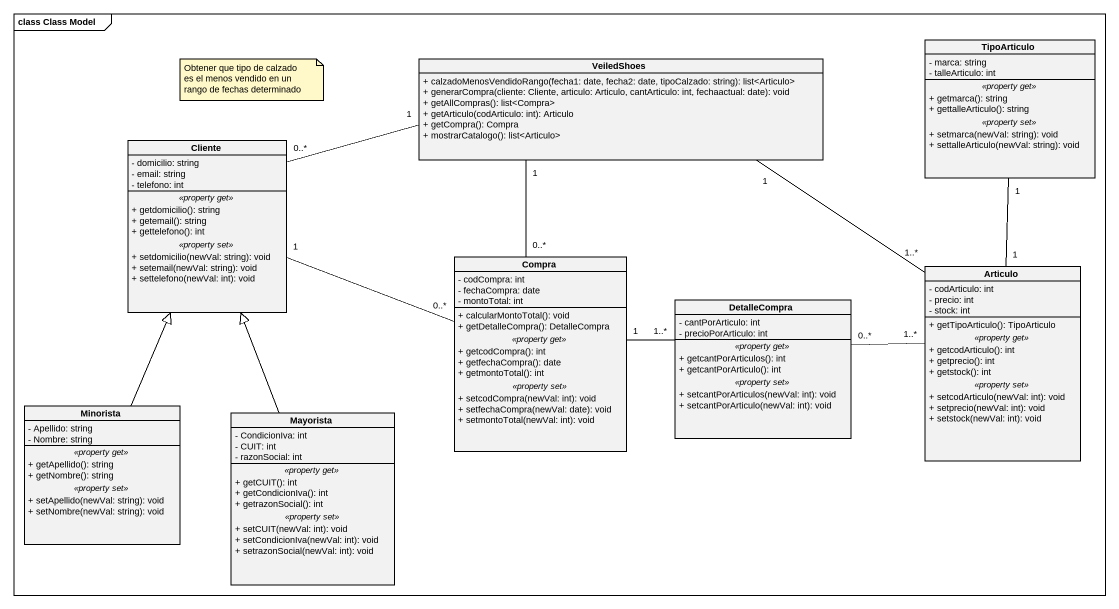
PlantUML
@startuml
mainframe class Class Model
hide circle
hide empty members
skinparam classAttributeIconSize 0
class TipoArticulo {
  - marca: string
  - talleArticulo: int
  .. <<property get>> ..
  + getmarca(): string
  + gettalleArticulo(): string
  .. <<property set>> ..
  + setmarca(newVal: string): void
  + settalleArticulo(newVal: string): void
}
class VeiledShoes {
  + calzadoMenosVendidoRango(fecha1: date, fecha2: date, tipoCalzado: string): list<Articulo>
  + generarCompra(cliente: Cliente, articulo: Articulo, cantArticulo: int, fechaactual: date): void
  + getAllCompras(): list<Compra>
  + getArticulo(codArticulo: int): Articulo
  + getCompra(): Compra
  + mostrarCatalogo(): list<Articulo>
}
class Cliente {
  - domicilio: string
  - email: string
  - telefono: int
  .. <<property get>> ..
  + getdomicilio(): string
  + getemail(): string
  + gettelefono(): int
  .. <<property set>> ..
  + setdomicilio(newVal: string): void
  + setemail(newVal: string): void
  + settelefono(newVal: int): void
}
class Compra {
  - codCompra: int
  - fechaCompra: date
  - montoTotal: int
  --
  + calcularMontoTotal(): void
  + getDetalleCompra(): DetalleCompra
  .. <<property get>> ..
  + getcodCompra(): int
  + getfechaCompra(): date
  + getmontoTotal(): int
  .. <<property set>> ..
  + setcodCompra(newVal: int): void
  + setfechaCompra(newVal: date): void
  + setmontoTotal(newVal: int): void
}
class Articulo {
  - codArticulo: int
  - precio: int
  - stock: int
  --
  + getTipoArticulo(): TipoArticulo
  .. <<property get>> ..
  + getcodArticulo(): int
  + getprecio(): int
  + getstock(): int
  .. <<property set>> ..
  + setcodArticulo(newVal: int): void
  + setprecio(newVal: int): void
  + setstock(newVal: int): void
}
class DetalleCompra {
  - cantPorArticulo: int
  - precioPorArticulo: int
  .. <<property get>> ..
  + getcantPorArticulos(): int
  + getcantPorArticulo(): int
  .. <<property set>> ..
  + setcantPorArticulos(newVal: int): void
  + setcantPorArticulo(newVal: int): void
}
class Minorista {
  - Apellido: string
  - Nombre: string
  .. <<property get>> ..
  + getApellido(): string
  + getNombre(): string
  .. <<property set>> ..
  + setApellido(newVal: string): void
  + setNombre(newVal: string): void
}
class Mayorista {
  - CondicionIva: int
  - CUIT: int
  - razonSocial: int
  .. <<property get>> ..
  + getCUIT(): int
  + getCondicionIva(): int
  + getrazonSocial(): int
  .. <<property set>> ..
  + setCUIT(newVal: int): void
  + setCondicionIva(newVal: int): void
  + setrazonSocial(newVal: int): void
}
TipoArticulo "1" -- "1" Articulo
VeiledShoes "1" -- "0..*" Compra
VeiledShoes "1" -- "1..*" Articulo
Cliente "0..*" -right- "1" VeiledShoes
Cliente "1" -right- "0..*" Compra
Compra "1" -right- "1..*" DetalleCompra
DetalleCompra "0..*" -right- "1..*" Articulo
Minorista -up-|> Cliente
Mayorista -up-|> Cliente
note as N1
  Obtener que tipo de calzado es el menos vendido en un rango de fechas determinado
end note
@enduml
